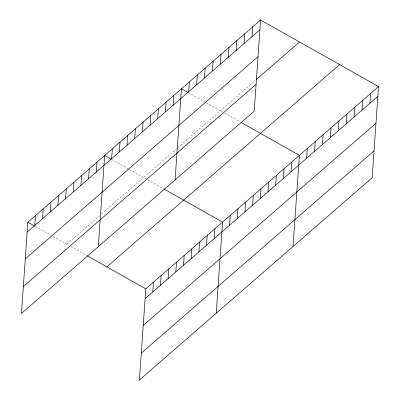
<?xml version="1.0" encoding="UTF-8"?>
<svg xmlns="http://www.w3.org/2000/svg" width="400" height="400" viewBox="0 0 400 400"><rect width="100%" height="100%" fill="white"/><g stroke="black" fill="none" stroke-linecap="round" stroke-linejoin="round"><path stroke-width="0.3" stroke-dasharray="2 1.5" d="M66.76 244.225L99.29 215.96M101.55 213.995L177.455 148.035M177.905 147.64L255.29 80.4M188.485 92.735L205.78 102.5M206.325 102.805L222.49 111.93M224.6 113.12L240.43 122.055M111.675 159.48L128.975 169.245M129.515 169.55L163.62 188.8M35.41 226.53L51.085 235.38M53.25 236.6L68.87 245.42M70.985 246.61L86.81 255.545"/><path stroke-width="0.6" d="M260.59 20L27.84 222.26L21.465 313.43L254.215 111.17L260.59 20L378.535 86.57L372.16 177.74L139.41 380L145.785 288.83L378.535 86.57M34.835 225.385L35.52 215.585M42.515 218.71L43.205 208.91M50.2 212.035L50.885 202.235M57.88 205.36L58.565 195.56M65.56 198.685L66.245 188.885M73.24 192.01L73.925 182.21M80.92 185.34L81.605 175.535M88.6 178.665L89.285 168.86M96.285 171.99L96.97 162.185M98.275 246.685L104.65 155.515L111.135 159.175M111.645 158.64L112.33 148.84M119.325 151.965L120.01 142.165M127.005 145.29L127.69 135.49M134.685 138.615L135.37 128.815M142.365 131.94L143.055 122.14M150.05 125.265L150.735 115.465M157.73 118.59L158.415 108.79M152.78 291.955L153.465 282.155M165.41 111.92L166.095 102.115M160.46 285.28L161.145 275.48M173.09 105.245L173.775 95.44M168.14 278.605L168.825 268.805M175.08 179.94L181.455 88.77L187.945 92.43M175.82 271.93L176.505 262.13M188.685 91.69L189.37 81.89M183.5 265.26L184.185 255.455M196.6 84.815L197.285 75.015M191.18 258.585L191.87 248.78M204.51 77.94L205.195 68.135M198.865 251.91L199.55 242.11M212.425 71.06L213.11 61.26M206.545 245.235L207.23 235.435M220.34 64.185L221.025 54.385M214.225 238.56L214.91 228.76M228.255 57.31L228.94 47.505M216.215 313.255L222.59 222.085L164.15 189.095M236.165 50.43L236.85 40.63M229.585 225.21L230.27 215.41M244.08 43.555L244.765 33.755M237.265 218.535L237.955 208.735M251.995 36.68L252.68 26.875M244.95 211.86L245.635 202.06M252.63 205.185L253.315 195.385M260.31 198.515L260.995 188.71M267.99 191.84L268.675 182.035M275.67 185.165L276.355 175.365M283.35 178.49L284.035 168.69M291.035 171.815L291.72 162.015M293.025 246.51L299.4 155.34L240.955 122.35M306.625 158.265L307.31 148.46M314.54 151.385L315.225 141.585M322.455 144.51L323.14 134.71M330.37 137.635L331.055 127.83M338.28 130.755L338.965 120.955M346.195 123.88L346.88 114.08M354.11 117.005L354.795 107.2M362.02 110.125L362.705 100.325M369.935 103.25L370.62 93.45M27.155 232.06L259.905 29.8M25.28 258.91L258.03 56.655M256.22 79.59L299.515 41.97M23.345 286.575L256.095 84.32M106.86 266.86L339.615 64.605M145.1 298.63L377.85 96.37M143.22 325.48L375.97 123.225M141.285 353.15L374.035 150.89M27.84 222.26L34.87 226.225M87.34 255.84L145.785 288.83"/></g></svg>
